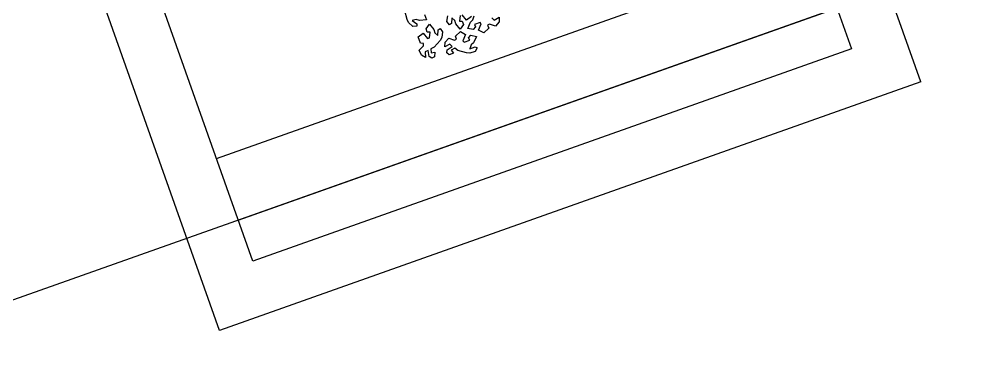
# Model space of a CAD drawing. Header units: centimetres. Extents: x -3096 to 13885, y -3131 to 5891.
# Drawn here: x 9801 to 10334, y 4932 to 5112 of the extents above; entities that cross this region are included whole.
import ezdxf

# ---------------------------------------------------------------- set-up
doc = ezdxf.new("R2010")
doc.units = ezdxf.units.CM
doc.layers.add('alberi', color=74, linetype='Continuous')

msp = doc.modelspace()

# ---------------------------------------------------------------- linework, layer by layer
for p, q in [((10297.96, 5077.11), (10162.7, 5458.85)), ((10134.42, 5448.83), (10259.66, 5095.36)), ((10933.41, 5359.47), (9298.9, 4780.34)), ((9921.76, 5001.03), (10933.41, 5359.47)), ((9911.5, 4940.18), (9776.24, 5321.92)), ((9909.72, 5035.03), (10239.62, 5151.92))]:
    msp.add_line(p, q)
for points in [[(10259.66, 5095.36), (10259.66, 5095.36), (9929.75, 4978.47), (9804.52, 5331.94)], [(10297.96, 5077.11), (10297.96, 5077.11), (9911.5, 4940.18), (9911.5, 4940.18)]]:
    msp.add_lwpolyline(points)
at = {"layer": 'alberi'}
for points in [[(10024.43, 5114.36), (10025.44, 5111.42), (10021.66, 5110.99), (10019.85, 5111.61), (10017.65, 5111.06), (10020.21, 5109.11), (10020.17, 5107.82), (10017.92, 5107.73), (10015.6, 5109.82), (10014.8, 5111.6), (10013.58, 5116.34)], [(10044.14, 5113.82), (10043.76, 5110.55), (10045.25, 5110.56), (10045.95, 5108.77), (10044.08, 5106.28), (10041.59, 5109.16), (10041.09, 5111.01), (10039.4, 5112.52), (10039.22, 5109.3), (10038.14, 5108.61), (10036.79, 5110.42), (10037.22, 5113.51)], [(10050.27, 5113.12), (10047.62, 5111.21), (10045.13, 5114.09)], [(10061.49, 5112.42), (10062.86, 5111.18), (10065.54, 5112.77), (10065.5, 5110.25), (10063.5, 5107.9), (10060.3, 5108.88), (10059.18, 5108.42), (10059.85, 5106.82), (10059.85, 5106.82), (10057.14, 5104.11), (10054.24, 5105.62), (10055.7, 5109.14), (10055.01, 5109.9), (10051.92, 5108.77), (10052.6, 5107.45), (10051.31, 5106.02), (10048.25, 5106.57), (10049.71, 5110.09), (10051.13, 5111.37), (10051.73, 5113.56)]]:
    msp.add_lwpolyline(points, dxfattribs=at)
for points in [[(10034.42, 5104.78), (10034, 5101.69), (10032.98, 5100.02), (10029.77, 5096.34), (10027.88, 5095.43), (10028.1, 5093.11), (10030.12, 5093.48), (10029.95, 5091.05), (10028.47, 5090.24), (10026.93, 5091.2), (10026.93, 5091.2), (10026.46, 5094.44), (10024.73, 5093.77), (10024.96, 5090.66), (10022.72, 5091.82), (10021.51, 5094.66), (10023.81, 5097.08), (10023.9, 5098.29), (10022.17, 5098.41), (10022.17, 5098.41), (10020.95, 5102.04), (10023.6, 5103.96), (10026.1, 5101.09), (10027.09, 5101.36), (10027.45, 5104.63), (10025.97, 5104.62), (10025.26, 5106.41), (10027.12, 5108.9), (10029.61, 5106.03), (10030.12, 5104.18), (10031.82, 5102.68), (10031.99, 5105.89), (10033.07, 5106.59)], [(10052.41, 5093.86), (10049.43, 5092.93), (10047.48, 5093.15), (10042.79, 5094.5), (10041.17, 5095.83), (10039.16, 5094.65), (10040.35, 5092.97), (10038.07, 5092.1), (10036.72, 5093.1), (10036.94, 5094.9), (10036.94, 5094.9), (10039.67, 5096.7), (10038.33, 5097.98), (10035.6, 5096.46), (10035.71, 5098.97), (10037.77, 5101.27), (10040.94, 5100.21), (10042.07, 5100.65), (10041.44, 5102.26), (10041.44, 5102.26), (10044.22, 5104.9), (10047.08, 5103.32), (10045.54, 5099.84), (10046.2, 5099.06), (10049.32, 5100.11), (10048.68, 5101.45), (10050, 5102.85), (10053.05, 5102.22), (10051.5, 5098.74), (10050.05, 5097.5), (10049.4, 5095.32), (10052.38, 5096.54), (10053.47, 5095.85)]]:
    msp.add_lwpolyline(points, close=True, dxfattribs=at)

doc.saveas('drawing.dxf')
